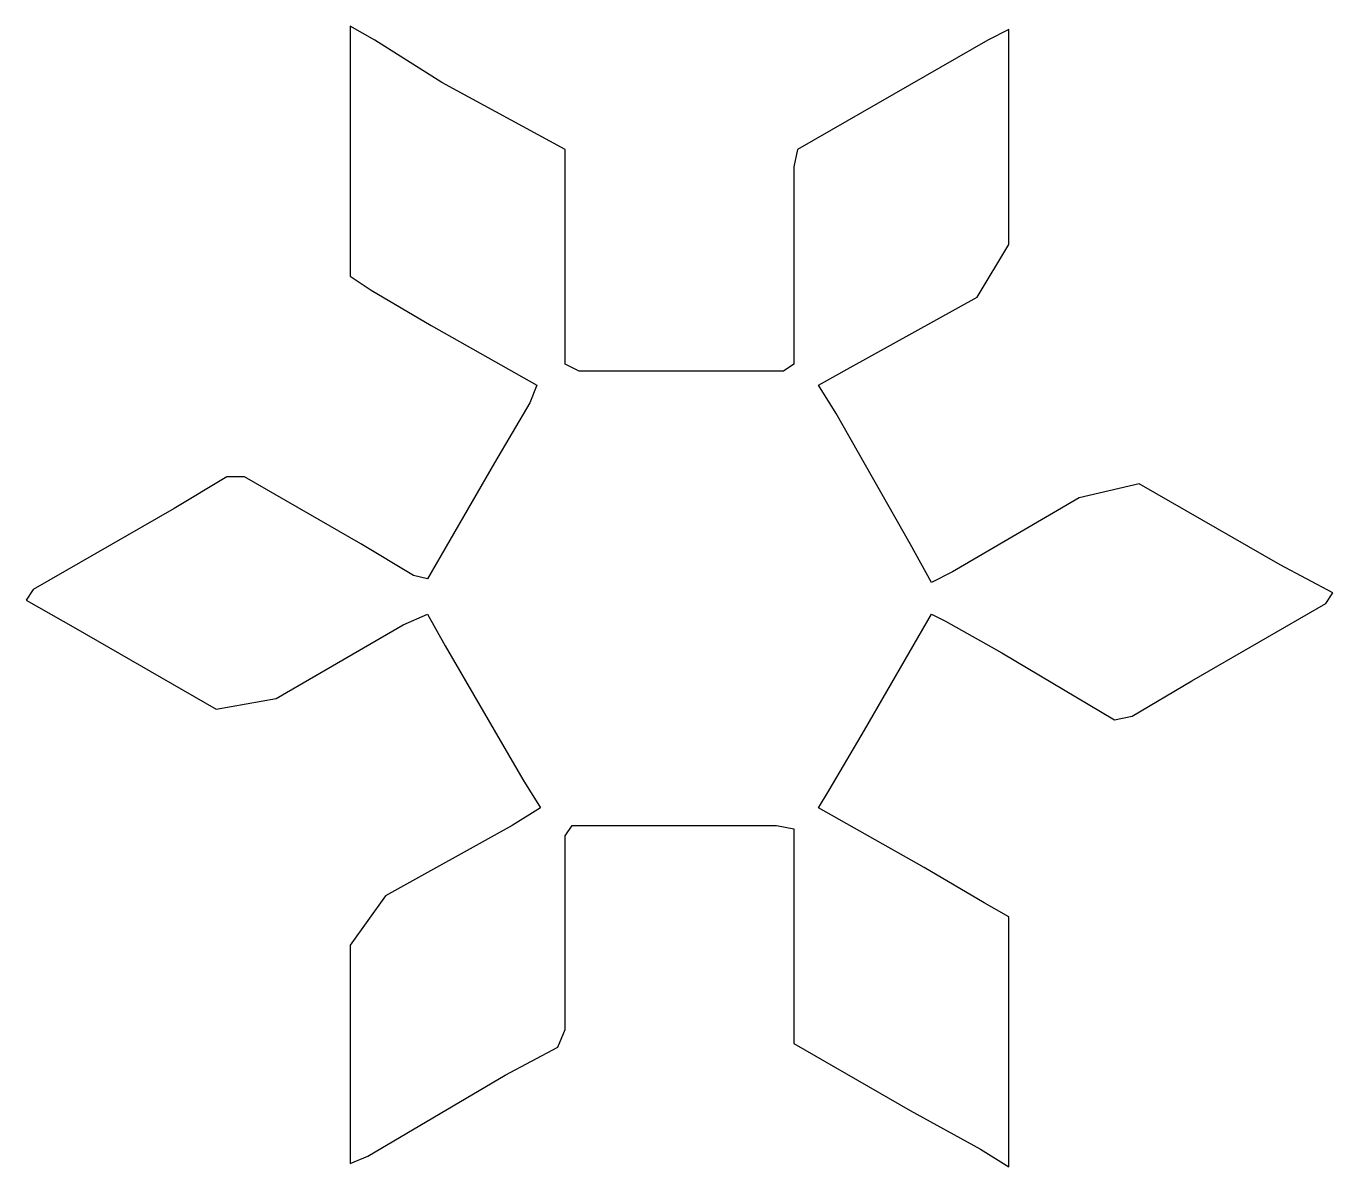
# Model space of a CAD drawing. Header units: centimetres. Extents: x -162 to 48, y -78 to 11.
# Drawn here: x -139.97 to -134.38, y 0.46 to 5.34 of the extents above; entities that cross this region are included whole.
import ezdxf

# ---------------------------------------------------------------- set-up
doc = ezdxf.new("R2010")
doc.units = ezdxf.units.CM
doc.header["$MEASUREMENT"] = 0
doc.layers.add('layer 1', color=7, linetype='Continuous')

msp = doc.modelspace()

# ---------------------------------------------------------------- linework, layer by layer
at = {"layer": 'layer 1', "color": 140}
msp.add_open_spline([(-139.33796, 3.2758), (-139.33796, 3.2758), (-139.33796, 3.2758), (-139.33796, 3.2758), (-139.33796, 3.2758), (-139.33796, 3.2758), (-139.11199, 3.41124), (-139.11199, 3.41124), (-139.11199, 3.41124), (-139.11199, 3.41124), (-139.03652, 3.41124), (-139.03652, 3.41124), (-139.03652, 3.41124), (-139.03652, 3.41124), (-138.53924, 3.12516), (-138.53924, 3.12516), (-138.53924, 3.12516), (-138.53924, 3.12516), (-138.31327, 2.98957), (-138.31327, 2.98957), (-138.31327, 2.98957), (-138.31327, 2.98957), (-138.25301, 2.97451), (-138.25301, 2.97451), (-138.25301, 2.97451), (-138.25301, 2.97451), (-137.96663, 3.4715), (-137.96663, 3.4715), (-137.96663, 3.4715), (-137.96663, 3.4715), (-137.81599, 3.7276), (-137.81599, 3.7276), (-137.81599, 3.7276), (-137.81599, 3.7276), (-137.78586, 3.80292), (-137.78586, 3.80292), (-137.78586, 3.80292), (-137.78586, 3.80292), (-138.23795, 4.05902), (-138.23795, 4.05902), (-138.23795, 4.05902), (-138.23795, 4.05902), (-138.49405, 4.20952), (-138.49405, 4.20952), (-138.49405, 4.20952), (-138.49405, 4.20952), (-138.58443, 4.26978), (-138.58443, 4.26978), (-138.58443, 4.26978), (-138.58443, 4.26978), (-138.58443, 4.46562), (-138.58443, 4.46562), (-138.58443, 4.46562), (-138.58443, 4.46562), (-138.58443, 4.82702), (-138.58443, 4.82702), (-138.58443, 4.82702), (-138.58443, 4.82702), (-138.58443, 5.17351), (-138.58443, 5.17351), (-138.58443, 5.17351), (-138.58443, 5.17351), (-138.58443, 5.33922), (-138.58443, 5.33922), (-138.58443, 5.33922), (-138.58443, 5.33922), (-138.47898, 5.27896), (-138.47898, 5.27896), (-138.47898, 5.27896), (-138.47898, 5.27896), (-138.19275, 5.09819), (-138.19275, 5.09819), (-138.19275, 5.09819), (-138.19275, 5.09819), (-137.66534, 4.81196), (-137.66534, 4.81196), (-137.66534, 4.81196), (-137.66534, 4.81196), (-137.66534, 4.72172), (-137.66534, 4.72172), (-137.66534, 4.72172), (-137.66534, 4.72172), (-137.66534, 4.43549), (-137.66534, 4.43549), (-137.66534, 4.43549), (-137.66534, 4.43549), (-137.66534, 3.89331), (-137.66534, 3.89331), (-137.66534, 3.89331), (-137.66534, 3.89331), (-137.60508, 3.86318), (-137.60508, 3.86318), (-137.60508, 3.86318), (-137.60508, 3.86318), (-137.33377, 3.86318), (-137.33377, 3.86318), (-137.33377, 3.86318), (-137.33377, 3.86318), (-136.73104, 3.86318), (-136.73104, 3.86318), (-136.73104, 3.86318), (-136.73104, 3.86318), (-136.68584, 3.89331), (-136.68584, 3.89331), (-136.68584, 3.89331), (-136.68584, 3.89331), (-136.68584, 4.13419), (-136.68584, 4.13419), (-136.68584, 4.13419), (-136.68584, 4.13419), (-136.68584, 4.73678), (-136.68584, 4.73678), (-136.68584, 4.73678), (-136.68584, 4.73678), (-136.67078, 4.81196), (-136.67078, 4.81196), (-136.67078, 4.81196), (-136.67078, 4.81196), (-136.45987, 4.93247), (-136.45987, 4.93247), (-136.45987, 4.93247), (-136.45987, 4.93247), (-135.85699, 5.27896), (-135.85699, 5.27896), (-135.85699, 5.27896), (-135.85699, 5.27896), (-135.7666, 5.32416), (-135.7666, 5.32416), (-135.7666, 5.32416), (-135.7666, 5.32416), (-135.7666, 5.11325), (-135.7666, 5.11325), (-135.7666, 5.11325), (-135.7666, 5.11325), (-135.7666, 4.40536), (-135.7666, 4.40536), (-135.7666, 4.40536), (-135.7666, 4.40536), (-135.90233, 4.17939), (-135.90233, 4.17939), (-135.90233, 4.17939), (-135.90233, 4.17939), (-136.44481, 3.87824), (-136.44481, 3.87824), (-136.44481, 3.87824), (-136.44481, 3.87824), (-136.58039, 3.80292), (-136.58039, 3.80292), (-136.58039, 3.80292), (-136.58039, 3.80292), (-136.50506, 3.6824), (-136.50506, 3.6824), (-136.50506, 3.6824), (-136.50506, 3.6824), (-136.18856, 3.12516), (-136.18856, 3.12516), (-136.18856, 3.12516), (-136.18856, 3.12516), (-136.09817, 2.95944), (-136.09817, 2.95944), (-136.09817, 2.95944), (-136.09817, 2.95944), (-136.00778, 3.00464), (-136.00778, 3.00464), (-136.00778, 3.00464), (-136.00778, 3.00464), (-135.46531, 3.32085), (-135.46531, 3.32085), (-135.46531, 3.32085), (-135.46531, 3.32085), (-135.20906, 3.38111), (-135.20906, 3.38111), (-135.20906, 3.38111), (-135.20906, 3.38111), (-134.60632, 3.03477), (-134.60632, 3.03477), (-134.60632, 3.03477), (-134.60632, 3.03477), (-134.38035, 2.91425), (-134.38035, 2.91425), (-134.38035, 2.91425), (-134.38035, 2.91425), (-134.41048, 2.86906), (-134.41048, 2.86906), (-134.41048, 2.86906), (-134.41048, 2.86906), (-134.98309, 2.53778), (-134.98309, 2.53778), (-134.98309, 2.53778), (-134.98309, 2.53778), (-135.23919, 2.38713), (-135.23919, 2.38713), (-135.23919, 2.38713), (-135.23919, 2.38713), (-135.31451, 2.37207), (-135.31451, 2.37207), (-135.31451, 2.37207), (-135.31451, 2.37207), (-135.79673, 2.65815), (-135.79673, 2.65815), (-135.79673, 2.65815), (-135.79673, 2.65815), (-136.03791, 2.79373), (-136.03791, 2.79373), (-136.03791, 2.79373), (-136.03791, 2.79373), (-136.09817, 2.82386), (-136.09817, 2.82386), (-136.09817, 2.82386), (-136.09817, 2.82386), (-136.38455, 2.32688), (-136.38455, 2.32688), (-136.38455, 2.32688), (-136.38455, 2.32688), (-136.53519, 2.07078), (-136.53519, 2.07078), (-136.53519, 2.07078), (-136.53519, 2.07078), (-136.58039, 1.99545), (-136.58039, 1.99545), (-136.58039, 1.99545), (-136.58039, 1.99545), (-136.1283, 1.7395), (-136.1283, 1.7395), (-136.1283, 1.7395), (-136.1283, 1.7395), (-135.8722, 1.58885), (-135.8722, 1.58885), (-135.8722, 1.58885), (-135.8722, 1.58885), (-135.7666, 1.52859), (-135.7666, 1.52859), (-135.7666, 1.52859), (-135.7666, 1.52859), (-135.7666, 1.34782), (-135.7666, 1.34782), (-135.7666, 1.34782), (-135.7666, 1.34782), (-135.7666, 0.98641), (-135.7666, 0.98641), (-135.7666, 0.98641), (-135.7666, 0.98641), (-135.7666, 0.63993), (-135.7666, 0.63993), (-135.7666, 0.63993), (-135.7666, 0.63993), (-135.7666, 0.45915), (-135.7666, 0.45915), (-135.7666, 0.45915), (-135.7666, 0.45915), (-135.88727, 0.53447), (-135.88727, 0.53447), (-135.88727, 0.53447), (-135.88727, 0.53447), (-136.18856, 0.70019), (-136.18856, 0.70019), (-136.18856, 0.70019), (-136.18856, 0.70019), (-136.68584, 0.98641), (-136.68584, 0.98641), (-136.68584, 0.98641), (-136.68584, 0.98641), (-136.68584, 1.07665), (-136.68584, 1.07665), (-136.68584, 1.07665), (-136.68584, 1.07665), (-136.68584, 1.37795), (-136.68584, 1.37795), (-136.68584, 1.37795), (-136.68584, 1.37795), (-136.68584, 1.90506), (-136.68584, 1.90506), (-136.68584, 1.90506), (-136.68584, 1.90506), (-136.76116, 1.92013), (-136.76116, 1.92013), (-136.76116, 1.92013), (-136.76116, 1.92013), (-137.04754, 1.92013), (-137.04754, 1.92013), (-137.04754, 1.92013), (-137.04754, 1.92013), (-137.63521, 1.92013), (-137.63521, 1.92013), (-137.63521, 1.92013), (-137.63521, 1.92013), (-137.66534, 1.87493), (-137.66534, 1.87493), (-137.66534, 1.87493), (-137.66534, 1.87493), (-137.66534, 1.63405), (-137.66534, 1.63405), (-137.66534, 1.63405), (-137.66534, 1.63405), (-137.66534, 1.04653), (-137.66534, 1.04653), (-137.66534, 1.04653), (-137.66534, 1.04653), (-137.69547, 0.97135), (-137.69547, 0.97135), (-137.69547, 0.97135), (-137.69547, 0.97135), (-137.92144, 0.85083), (-137.92144, 0.85083), (-137.92144, 0.85083), (-137.92144, 0.85083), (-138.50911, 0.50434), (-138.50911, 0.50434), (-138.50911, 0.50434), (-138.50911, 0.50434), (-138.58443, 0.47421), (-138.58443, 0.47421), (-138.58443, 0.47421), (-138.58443, 0.47421), (-138.58443, 0.70019), (-138.58443, 0.70019), (-138.58443, 0.70019), (-138.58443, 0.70019), (-138.58443, 1.40808), (-138.58443, 1.40808), (-138.58443, 1.40808), (-138.58443, 1.40808), (-138.43379, 1.61898), (-138.43379, 1.61898), (-138.43379, 1.61898), (-138.43379, 1.61898), (-137.89131, 1.92013), (-137.89131, 1.92013), (-137.89131, 1.92013), (-137.89131, 1.92013), (-137.77079, 1.99545), (-137.77079, 1.99545), (-137.77079, 1.99545), (-137.77079, 1.99545), (-137.84612, 2.11597), (-137.84612, 2.11597), (-137.84612, 2.11597), (-137.84612, 2.11597), (-138.17769, 2.68828), (-138.17769, 2.68828), (-138.17769, 2.68828), (-138.17769, 2.68828), (-138.25301, 2.82386), (-138.25301, 2.82386), (-138.25301, 2.82386), (-138.25301, 2.82386), (-138.35846, 2.77867), (-138.35846, 2.77867), (-138.35846, 2.77867), (-138.35846, 2.77867), (-138.90094, 2.46246), (-138.90094, 2.46246), (-138.90094, 2.46246), (-138.90094, 2.46246), (-139.15719, 2.41726), (-139.15719, 2.41726), (-139.15719, 2.41726), (-139.15719, 2.41726), (-139.75992, 2.7636), (-139.75992, 2.7636), (-139.75992, 2.7636), (-139.75992, 2.7636), (-139.97083, 2.88412), (-139.97083, 2.88412), (-139.97083, 2.88412), (-139.97083, 2.88412), (-139.9407, 2.92931), (-139.9407, 2.92931), (-139.9407, 2.92931), (-139.9407, 2.92931), (-139.33796, 3.2758), (-139.33796, 3.2758)], degree=3, knots=[0, 0, 0, 0, 0.0106383, 0.0106383, 0.0106383, 0.0106383, 0.0212766, 0.0212766, 0.0212766, 0.0212766, 0.0319149, 0.0319149, 0.0319149, 0.0319149, 0.0425532, 0.0425532, 0.0425532, 0.0425532, 0.0531915, 0.0531915, 0.0531915, 0.0531915, 0.0638298, 0.0638298, 0.0638298, 0.0638298, 0.0744681, 0.0744681, 0.0744681, 0.0744681, 0.0851064, 0.0851064, 0.0851064, 0.0851064, 0.0957447, 0.0957447, 0.0957447, 0.0957447, 0.106383, 0.106383, 0.106383, 0.106383, 0.1170213, 0.1170213, 0.1170213, 0.1170213, 0.1276596, 0.1276596, 0.1276596, 0.1276596, 0.1382979, 0.1382979, 0.1382979, 0.1382979, 0.1489362, 0.1489362, 0.1489362, 0.1489362, 0.1595745, 0.1595745, 0.1595745, 0.1595745, 0.1702128, 0.1702128, 0.1702128, 0.1702128, 0.1808511, 0.1808511, 0.1808511, 0.1808511, 0.1914894, 0.1914894, 0.1914894, 0.1914894, 0.2021277, 0.2021277, 0.2021277, 0.2021277, 0.212766, 0.212766, 0.212766, 0.212766, 0.2234043, 0.2234043, 0.2234043, 0.2234043, 0.2340426, 0.2340426, 0.2340426, 0.2340426, 0.2446809, 0.2446809, 0.2446809, 0.2446809, 0.2553191, 0.2553191, 0.2553191, 0.2553191, 0.2659574, 0.2659574, 0.2659574, 0.2659574, 0.2765957, 0.2765957, 0.2765957, 0.2765957, 0.287234, 0.287234, 0.287234, 0.287234, 0.2978723, 0.2978723, 0.2978723, 0.2978723, 0.3085106, 0.3085106, 0.3085106, 0.3085106, 0.3191489, 0.3191489, 0.3191489, 0.3191489, 0.3297872, 0.3297872, 0.3297872, 0.3297872, 0.3404255, 0.3404255, 0.3404255, 0.3404255, 0.3510638, 0.3510638, 0.3510638, 0.3510638, 0.3617021, 0.3617021, 0.3617021, 0.3617021, 0.3723404, 0.3723404, 0.3723404, 0.3723404, 0.3829787, 0.3829787, 0.3829787, 0.3829787, 0.393617, 0.393617, 0.393617, 0.393617, 0.4042553, 0.4042553, 0.4042553, 0.4042553, 0.4148936, 0.4148936, 0.4148936, 0.4148936, 0.4255319, 0.4255319, 0.4255319, 0.4255319, 0.4361702, 0.4361702, 0.4361702, 0.4361702, 0.4468085, 0.4468085, 0.4468085, 0.4468085, 0.4574468, 0.4574468, 0.4574468, 0.4574468, 0.4680851, 0.4680851, 0.4680851, 0.4680851, 0.4787234, 0.4787234, 0.4787234, 0.4787234, 0.4893617, 0.4893617, 0.4893617, 0.4893617, 0.5, 0.5, 0.5, 0.5, 0.5106383, 0.5106383, 0.5106383, 0.5106383, 0.5212766, 0.5212766, 0.5212766, 0.5212766, 0.5319149, 0.5319149, 0.5319149, 0.5319149, 0.5425532, 0.5425532, 0.5425532, 0.5425532, 0.5531915, 0.5531915, 0.5531915, 0.5531915, 0.5638298, 0.5638298, 0.5638298, 0.5638298, 0.5744681, 0.5744681, 0.5744681, 0.5744681, 0.5851064, 0.5851064, 0.5851064, 0.5851064, 0.5957447, 0.5957447, 0.5957447, 0.5957447, 0.606383, 0.606383, 0.606383, 0.606383, 0.6170213, 0.6170213, 0.6170213, 0.6170213, 0.6276596, 0.6276596, 0.6276596, 0.6276596, 0.6382979, 0.6382979, 0.6382979, 0.6382979, 0.6489362, 0.6489362, 0.6489362, 0.6489362, 0.6595745, 0.6595745, 0.6595745, 0.6595745, 0.6702128, 0.6702128, 0.6702128, 0.6702128, 0.6808511, 0.6808511, 0.6808511, 0.6808511, 0.6914894, 0.6914894, 0.6914894, 0.6914894, 0.7021277, 0.7021277, 0.7021277, 0.7021277, 0.712766, 0.712766, 0.712766, 0.712766, 0.7234043, 0.7234043, 0.7234043, 0.7234043, 0.7340426, 0.7340426, 0.7340426, 0.7340426, 0.7446809, 0.7446809, 0.7446809, 0.7446809, 0.7553191, 0.7553191, 0.7553191, 0.7553191, 0.7659574, 0.7659574, 0.7659574, 0.7659574, 0.7765957, 0.7765957, 0.7765957, 0.7765957, 0.787234, 0.787234, 0.787234, 0.787234, 0.7978723, 0.7978723, 0.7978723, 0.7978723, 0.8085106, 0.8085106, 0.8085106, 0.8085106, 0.8191489, 0.8191489, 0.8191489, 0.8191489, 0.8297872, 0.8297872, 0.8297872, 0.8297872, 0.8404255, 0.8404255, 0.8404255, 0.8404255, 0.8510638, 0.8510638, 0.8510638, 0.8510638, 0.8617021, 0.8617021, 0.8617021, 0.8617021, 0.8723404, 0.8723404, 0.8723404, 0.8723404, 0.8829787, 0.8829787, 0.8829787, 0.8829787, 0.893617, 0.893617, 0.893617, 0.893617, 0.9042553, 0.9042553, 0.9042553, 0.9042553, 0.9148936, 0.9148936, 0.9148936, 0.9148936, 0.9255319, 0.9255319, 0.9255319, 0.9255319, 0.9361702, 0.9361702, 0.9361702, 0.9361702, 0.9468085, 0.9468085, 0.9468085, 0.9468085, 0.9574468, 0.9574468, 0.9574468, 0.9574468, 0.9680851, 0.9680851, 0.9680851, 0.9680851, 0.9787234, 0.9787234, 0.9787234, 0.9787234, 1, 1, 1, 1], dxfattribs=at)

doc.saveas('drawing.dxf')
